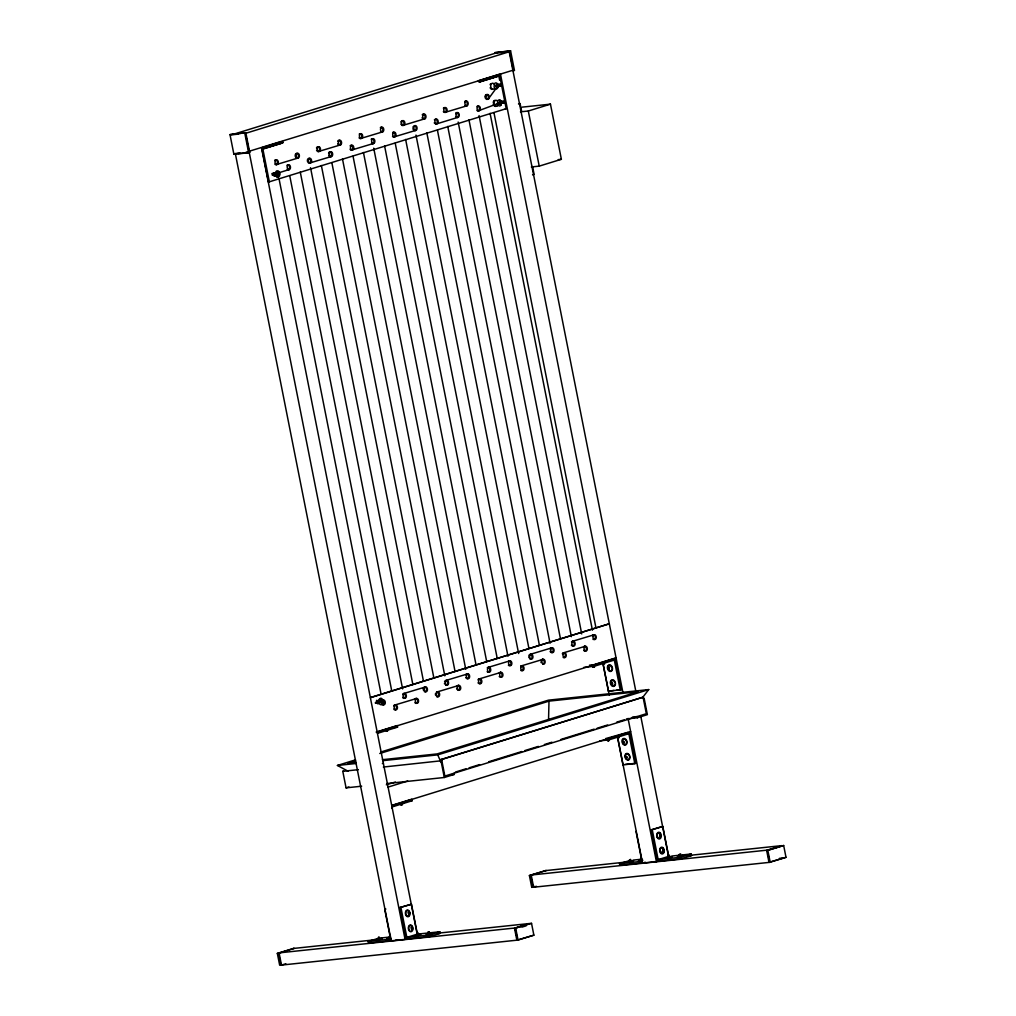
<?xml version="1.0" encoding="UTF-8"?>
<svg xmlns="http://www.w3.org/2000/svg" width="1016" height="1016" viewBox="0 0 1016 1016"><rect width="100%" height="100%" fill="white"/><g stroke="black" fill="none" stroke-linecap="round" stroke-linejoin="round"><path stroke-width="1.5" d="M626.529 756.374L627.329 757.885M501.434 103.607L501.536 102.375M548.551 719.658L548.996 701.129L638.099 691.731L437.147 753.91L382.435 759.689M498.03 85.573L498.208 85.217M499.593 85.522L499.821 84.963M275.882 172.809L275.501 174.638A3.226 2.184 84 0 0 277.089 177.038L278.232 177.14A3.226 2.184 84 0 0 279.756 174.993L279.718 173.33A3.226 2.184 84 0 0 278.13 170.929L276.987 170.828A3.226 2.184 84 0 0 275.463 172.974C273.495 175.476 278.117 175.997 276.238 173.165M380.251 699.694L380.543 701.192L378.778 701.383L382.181 700.684L381.66 703.44L380.733 702.132L378.955 702.323L378.816 700.557A3.226 2.184 84 0 1 380.327 698.411L381.47 698.513A3.226 2.184 84 0 1 383.07 700.913L383.095 702.577A3.226 2.184 84 0 1 381.584 704.723L380.441 704.621A3.226 2.184 84 0 1 378.841 702.221L380.251 699.694L381.178 700.989C376.238 701.294 380.86 699.491 379.781 702.653M504.304 101.537L504 102.883L504.165 101.46M379.514 700.468L378.358 701.688L379.413 702.932M408.47 913.917C409.448 910.158 409.715 916.572 407.988 912.279M411.328 929.145C412.369 924.928 412.686 931.482 410.947 927.24M662.75 851.103L662.623 849.884M500.545 86.004L496.329 86.576L496.786 84.315L500.812 84.049M496.468 86.652L496.786 84.315M498.069 86.589L497.65 87.973A3.023 2.045 84 0 1 495.732 88.862L495.211 88.582A3.023 2.045 84 0 1 494.106 86.804L494.411 83.858A3.023 2.045 84 0 1 496.316 82.982L496.837 83.248A3.023 2.045 84 0 1 497.942 85.039M500.57 85.573L500.875 84.138L500.253 86.093M500.151 101.333L499.834 103.67L500.151 101.333L504.139 101.13M609.016 667.779L609.587 666.966M623.634 741.121L624.37 742.925M271.907 173.533L272.415 175.362M501.307 102.044A3.023 2.045 84 0 0 500.215 100.267L499.694 100A3.023 2.045 84 0 0 497.776 100.876L497.484 103.823A3.023 2.045 84 0 0 498.589 105.601L499.097 105.867A3.023 2.045 84 0 0 501.015 104.991L501.294 104.343M379.438 702.564C376.58 707.403 375.323 696.659 377.965 701.637M376.657 941.311L378.193 941.311M415.265 937.323L416.852 937.235M501.574 102.235C501.612 104.432 505.244 101.003 501.84 101.727M612.165 682.219L612.788 684.251M273.837 174.777L273.063 174.358L273.837 174.181M379.4 700.621L378.638 700.659M377.533 702.5L376.733 703.186M503.961 102.959L499.707 103.594M659.536 836.625C660.502 832.104 661.213 838.568 659.498 834.682M662.648 851.37L661.886 851.776M378.892 700.557L381.038 698.386L379.273 700.583M275.869 175.501C273.66 178.676 271.361 171.158 274.345 173.012M642.976 697.027L648.716 689.585L548.411 700.164L381.127 751.929M379.73 702.45L379.4 701.18L380.886 699.503M276.644 174.193L279.794 173.965M377.152 701.167C374.65 700.888 379.222 704.583 378.638 702.678M640.779 862.063L641.579 862.051M416.611 933.513L418.198 933.196M418.16 933.247L416.624 933.539M667.944 855.739L669.519 855.421M669.531 855.447L668.02 855.764M681.444 856.031L679.12 856.475L680.974 855.98M603.009 664.172L604.596 663.88M391.706 807.898L392.354 807.695M501.714 101.791L503.047 101.651M496.329 86.576L500.329 86.195M620.395 735.508L621.297 735.228L620.141 735.686M274.701 175.476C276.301 176.695 271.17 173.406 273.799 173.584M378.041 703.047L378.828 702.869M275.933 173.126L276.06 173.342M393.929 805.688L393.713 805.32M404.012 802.577L403.796 802.208M392.214 807.758L391.617 807.745M501.421 102.235L478.155 110.909M431.749 935.203L430.174 935.647M501.802 102.895L502.971 101.676M605.841 661.873L604.202 662.33M595.706 665.023L594.652 665.328M229.997 134.62L245.809 132.74L249.707 152.425L248.653 152.743L233.896 154.305L229.997 134.62L245.809 132.74M231.61 134.836L495.338 53.226L509.207 51.765L635.826 691.248M509.524 51.13L510.578 50.8L514.477 70.485L513.423 70.815L509.524 51.13L494.779 52.68L510.578 50.8M245.478 133.375L509.207 51.765M233.896 154.305L234.95 153.975M261.988 147.688L281.572 141.63L281.889 143.205L261.849 149.403M478.307 80.747L499.402 74.219L506.197 108.687L268.491 182.067L261.938 148.996L282.867 142.697L282.639 141.516M512.864 70.269L246.062 152.209M478.726 81.915L499.643 75.616L479.603 81.813L479.374 80.632M261.938 148.996L282.867 142.697M480.047 81.877L498.665 76.124M276.06 173.596L275.615 174.739L277.685 176.047L278.841 173.101L276.06 173.596L277.685 176.047M279.273 172.631L289.395 169.494L288.519 169.583M277.203 173.609L275.425 173.799L277.203 173.609L277.533 171.92L277.838 173.419M276.377 174.866L275.615 174.739L279.019 174.054M518.49 104L520.078 103.518L521.627 111.392M520.446 111.836L528.307 111.011L550.456 104.153L561.378 159.283L539.229 166.129L531.355 166.967M532.524 174.879L534.111 174.384L532.549 166.51M371.005 697.344L609.308 623.786L370.383 697.713M381.178 700.989L382.181 700.684M376.123 732.079L397.231 725.551L397.535 727.126L377.495 733.336M589.534 665.137L593.966 664.68L615.061 658.152L621.297 689.648L608.444 691.223L603.085 664.197L603.745 664.121M377.165 731.977L616.09 658.038M379.374 732.053L377.254 732.612M389.395 728.955L387.274 729.513L388.087 729.259M596.151 664.972L594.855 665.34M606.171 661.873L604.05 662.432M583.946 667.334L594.271 666.255L614.312 660.044L620.243 689.978M348.196 771.284L337.426 765.454L355.511 759.854M355.6 760.971L348.043 763.308L355.867 762.483M379.781 753.491L548.996 701.129M361.658 786.206L346.062 787.857L342.786 771.309L343.586 771.068M608.444 691.223L613.918 690.423M382.372 763.587L383.426 763.257M382.88 760.654L437.744 754.875L648.716 689.585M346.062 787.857L348.933 786.968M441.592 759.523L643.077 697.179L646.341 713.715L444.868 776.072L441.592 759.523L440.703 759.625L643.077 697.179M643.306 698.36L644.093 698.119L647.37 714.654L637.35 717.753L626.44 718.909M386.309 784.822L395.376 782.015M388.074 787.095L407.733 781.012M455.486 772.046L466.026 768.782M469.049 767.855L479.59 764.591M488.632 761.784L521.792 751.535M524.802 750.595L538.366 746.404M544.398 744.538L551.929 742.201M560.972 739.407L594.119 729.145M597.141 728.218L607.682 724.954M616.725 722.147L624.256 719.823M386.613 783.577L444.31 777.494L454.33 774.395L454.101 773.214M392.189 805.256L411.772 799.186L412.09 800.76L392.049 806.971M605.561 738.619L628.104 732.244M391.744 805.612L630.669 731.672M599.973 740.816L608.825 739.889L628.866 733.679L634.797 763.613L622.986 764.857L617.36 736.422M622.986 764.857L624.04 764.527M634.797 763.613L635.851 763.283L629.602 731.787M430.848 932.713L439.814 931.774L440.119 933.348L429.577 936.612L405.968 939.102L399.733 907.606L411.467 904.215L417.385 934.136L427.85 933.031M682.168 854.951L691.134 853.999L691.452 855.574L680.898 858.837L657.301 861.327L651.053 829.831L662.788 826.44L668.718 856.361L658.165 859.625L652.234 829.704L662.788 826.44M399.733 907.606L411.467 904.215M294.335 948.373L278.511 953.262L280.848 965.073L279.667 965.2L277.33 953.389L293.586 948.385M536.524 886.333L531.749 887.362L529.399 875.551L545.706 870.534M529.399 875.551L546.405 870.522M531.749 887.362L534.619 886.473M436.766 933.298L529.603 923.506L515.099 927.989L279.07 952.881L281.495 965.086L285.839 963.74M392.1 940.562L368.503 943.051L368.186 941.476L377.228 938.682M643.433 862.787L619.823 865.276L619.519 863.702L630.06 860.438M378.333 939.305L380.327 939.025L379.514 939.051M621.335 864.807L624.345 863.879M642.658 860.171L640.474 860.552L642.455 860.044M617.576 737.006L642.531 863.067L645.287 862.216M400.914 907.478L406.845 937.4L415.887 934.606M416.979 935.241L418.973 934.949L418.16 934.987M404.99 939.241L409.207 938.098M642.531 863.067L656.399 861.606L661.911 859.904M406.845 937.4L429.26 935.038L439.814 931.774M658.165 859.625L680.58 857.263L691.134 853.999M533.87 935.165L516.865 940.194L514.528 928.383L530.352 923.481L531.533 923.353L533.87 935.165L517.512 940.206M783.666 845.503L767.842 850.392L770.179 862.203L768.998 862.33L766.661 850.519L783.666 845.503L786.003 857.313L769.645 862.343L533.616 887.222L531.203 875.017L767.22 850.138L781.736 845.642L688.899 855.434M514.528 928.383L531.533 923.353M521.868 927.151L526.174 925.817M768.998 862.33L786.003 857.313M377.495 939.33C373.825 941.095 387.845 937.451 379.362 938.873M388.709 938.149L387.515 938.632L390.957 938.276M416.141 935.253C412.331 936.917 425.234 933.806 418.008 934.796M427.355 934.072C421.907 936.079 438.188 932.332 429.222 933.615M377.673 939.228C371.64 941.286 386.817 938.086 379.565 938.886M388.887 938.047L387.033 938.682L390.512 938.301M416.319 935.152C410.261 937.362 426.822 933.539 418.211 934.809M427.533 933.971C422.923 935.825 436.296 932.701 429.425 933.628M377.406 732.511L378.066 732.358M641.642 858.495L640.537 858.609L641.236 858.571M641.033 860.082L638.353 860.92L642.277 860.501M679.679 856.018C671.627 858.063 686.994 855.713 682.155 855.574M429.209 934.072L430.174 933.768L429.374 933.793M641.375 860.069L638.848 860.857L642.544 860.374M631.635 863.143L630.212 863.435M680.034 855.993C672.91 857.606 685.114 856.082 682.053 855.663M670.293 859.066L668.858 859.358M608.52 739.115L607.085 739.394M387.096 731.012L386.27 731.228L387.629 730.936M618.604 736.067L616.89 736.384M608.584 739.165L606.107 739.597M608.394 740.664C606.044 741.286 610.743 740.169 608.266 740.855M401.028 803.3L401.892 803.135M630.682 861.098C619.417 863.714 638.493 860.73 632.295 860.831M669.328 857.021L665.798 858.025L672.389 856.78L666.28 857.974L669.544 857.034M630.898 861.111L627.672 861.962L632.676 860.87M642.15 862.114L639.635 862.482M680.796 858.037L678.294 858.406M498.526 84.696L499.948 85.026M617.322 736.257L618.033 736.117M400.545 803.338L401.257 803.199M379.59 702.132L382.372 701.637M630.149 859.574C632.333 859.346 627.913 859.968 630.034 859.765M378.816 937.349C381 937.133 376.631 937.717 378.701 937.527M390.03 936.168C391.922 935.965 387.845 936.574 389.915 936.346M415.646 698.602L416.522 698.5L394.551 705.117M499.377 85.788L498.437 85.877M487.299 99.301L488.188 99.212L498.158 85.573M466.192 105.842L467.068 105.753L444.97 112.408M233.159 134.671L237.782 134.188M505.308 108.776L506.197 108.687M522.135 107.137L550.456 104.153M424.066 118.859L424.942 118.758L402.857 125.425M457.238 117.386L458.127 117.297L436.639 123.888A2.426 1.638 84 0 1 434.937 120.625A2.426 1.638 84 0 1 437.49 119.634A2.426 1.638 84 0 1 437.452 123.571L436.181 123.901M381.825 131.94L382.715 131.839L360.667 138.494M415.049 130.429L415.938 130.327L393.979 136.944M236.817 153.175L239.903 152.857M237.909 153.67L249.707 152.425M339.7 144.958L340.589 144.869L318.579 151.486M372.796 143.51L373.685 143.421L351.803 149.987M297.485 158.026L298.374 157.937L276.238 164.605M330.632 156.553L331.521 156.451L309.601 163.055A2.426 1.638 84 0 0 310.604 160.122A2.426 1.638 84 0 0 308.496 158.407M275.615 174.739L278.016 174.358M268.491 182.067L269.38 181.978L262.827 148.895M558.229 159.614L561.378 159.283M593.344 634.835L594.22 634.746L572.326 641.337M551.002 647.929L551.879 647.827L530.098 654.393M584.187 646.417L585.076 646.328L563.283 652.894M508.902 660.959L509.778 660.87L487.87 667.474M542.214 659.422L543.103 659.333L521.094 665.963M466.712 674.014L467.589 673.925L445.745 680.517M611.365 660.362L614.312 660.044M500.012 672.478L500.901 672.376L478.828 679.044M591.249 665.988L590.182 666.013M424.625 687.045L425.514 686.956L403.53 693.585M457.848 685.533L458.737 685.444L436.664 692.087M382.27 700.138L383.159 700.037M378.778 701.383L380.543 701.192M378.955 702.323L381.368 701.942M616.864 690.118L621.297 689.648M394.589 727.443L397.535 727.126M632.435 717.067L637.121 716.572L637.35 717.753M624.446 734.149L628.866 733.679M337.426 765.454L356.235 763.473M342.786 771.309L358.381 769.671M383.337 767.042L441.82 760.717L441.033 760.959L444.31 777.494M449.656 774.89L454.33 774.395M625.526 764.375L635.851 763.283M406.184 801.383L412.09 800.76M651.053 829.831L652.234 829.704M633.057 860.12L640.524 859.333M671.703 856.043L679.171 855.256M545.224 870.648L629.107 861.746M686.727 856.069L691.452 855.574M619.519 863.702L641.934 861.339L636.016 831.418M651.726 861.949L654.787 861.632M766.661 850.519L767.842 850.392M779.424 858.355L784.149 857.86M385.864 909.066L384.683 909.193L390.614 939.114L368.186 941.476M378.739 938.212L389.204 937.108M293.154 948.487L375.399 939.762M436.969 933.679L440.119 933.348M395.821 940.206L398.882 939.876M277.33 953.389L278.511 953.262M281.495 965.086L518.046 940.067L515.709 928.256M273.99 173.215L273.736 174.561L274.841 175.451M275.59 175.349L277.8 177.178L275.742 175.425M378.181 703.034L377.038 700.926L377.711 701.408M376.403 703.212L375.501 702.666M375.933 703.263L375.285 702.983M276.25 174.549L278.321 175.857M609.371 668.947L609.016 668.083M501.536 102.654L501.587 102.768A1.626 1.105 84 0 1 499.542 103.289L499.478 102.87A1.626 1.105 84 0 1 501.599 102.337M437.744 754.875L440.842 762.013M664.07 849.465L664.235 850.316A3.365 2.286 84 0 1 662.635 853.859A3.365 2.286 84 0 1 659.879 851.687L659.702 850.837A3.365 2.286 84 0 1 661.035 847.408A3.365 2.286 84 0 1 663.753 848.678M409.867 912.711L409.778 912.266A3.365 2.286 84 0 0 407.022 910.095A3.365 2.286 84 0 0 405.422 913.638L405.587 914.502A3.365 2.286 84 0 0 407.746 916.737A3.365 2.286 84 0 0 409.829 914.832M412.915 928.091L412.737 927.24A3.365 2.286 84 0 0 409.994 925.068A3.365 2.286 84 0 0 408.381 928.611L408.546 929.462A3.365 2.286 84 0 0 411.01 931.697A3.365 2.286 84 0 0 412.928 928.967M768.134 854.71L769.645 862.343M680.58 857.263L680.898 858.837M528.307 111.011L539.229 166.129M640.753 716.14L668.49 856.209M500.469 74.105L622.808 691.972M628.053 718.426L656.399 861.606M498.767 75.705L499.656 80.213M500.101 100.216L501.04 104.94M494.005 112.916L595.998 628.066M603.085 663.854L609.257 694.982M490.08 113.322L592.417 630.161M593.966 664.68L594.271 666.255M608.508 738.315L608.825 739.889M479.082 115.583L581.724 633.959M468.96 119.85L571.398 636.664M458.165 122.06L560.502 638.886M447.739 126.416L550.075 643.255M437.413 130.124L539.445 645.414M426.834 132.867L528.866 648.157M415.976 135.09L518.63 653.517M405.625 139.433L507.975 656.285M395.211 143.167L497.243 658.47M530.581 875.424L532.917 887.235M384.594 145.948L486.626 661.251M373.723 148.184L476.06 665.035M363.449 152.502L465.785 669.341M515.099 927.989L516.611 935.622M353.035 156.223L455.066 671.525M342.481 158.966L444.817 675.856M331.864 162.776L433.895 678.078M321.361 165.506L423.393 680.822M310.528 167.729L412.864 684.581M300.266 172.047L402.603 688.912M289.75 175.819L391.782 691.109M429.26 935.038L429.577 936.612M279.006 178.626L381.038 693.903M261.544 148.044L416.852 932.434M246.393 137.998L405.079 939.381L391.211 940.841L235.28 153.34M244.754 133.058L248.653 152.743M477.101 106.261A2.426 1.638 84 0 1 479.476 108.864A2.426 1.638 84 0 1 476.91 110.401M456.387 117.348A2.426 1.638 84 0 1 455.625 116.688M455.828 112.916A2.426 1.638 84 0 1 458.305 114.491A2.426 1.638 84 0 1 456.819 117.45M435.508 119.151A2.426 1.638 84 0 1 437.286 121.907A2.426 1.638 84 0 1 435.331 123.888M434.556 123.254A2.426 1.638 84 0 1 434.276 122.758M434.391 119.85A2.426 1.638 84 0 1 434.708 119.469M486.181 94.653A2.426 1.638 84 0 1 488.391 97.295A2.426 1.638 84 0 1 486.042 99.073M485.381 98.184A2.426 1.638 84 0 1 485.102 96.977M485.115 96.355A2.426 1.638 84 0 1 485.8 94.894M464.718 101.409A2.426 1.638 84 0 1 467.296 103.53A2.426 1.638 84 0 1 464.922 105.588M529.692 654.545A2.426 1.638 84 0 1 532.067 656.844A2.426 1.638 84 0 1 529.882 659.003M528.93 657.67A2.426 1.638 84 0 1 528.803 657.047M528.853 655.815A2.426 1.638 84 0 1 529.336 654.837M359.258 134.023A2.426 1.638 84 0 1 361.455 134.823A2.426 1.638 84 0 1 361.29 138.036A2.426 1.638 84 0 1 359.054 137.808M498.31 85.738A1.626 1.105 84 0 1 496.176 86.271L496.1 85.852A1.626 1.105 84 0 1 498.094 84.938M492.277 89.344A3.023 2.045 84 0 1 490.156 87.706M490.106 84.696A3.023 2.045 84 0 1 490.588 83.883M494.843 106.261A3.023 2.045 84 0 1 494.284 105.893M493.89 105.435A3.023 2.045 84 0 1 493.293 103.988M493.243 102.502A3.023 2.045 84 0 1 493.776 101.117M494.132 100.711A3.023 2.045 84 0 1 494.678 100.419M495.91 106.299A3.023 2.045 84 0 1 495.313 106.375M409.956 913.13A3.365 2.286 84 0 1 409.969 914.006M622.465 743.28A3.365 2.451 72.8 0 0 624.827 745.071L625.462 744.995A3.365 2.451 72.8 0 0 626.948 741.502A3.365 2.451 72.8 0 0 624.154 738.48L623.519 738.556A3.365 2.451 72.8 0 0 622.135 742.467M608.394 670.357A3.365 2.451 72.8 0 0 610.273 671.436L610.921 671.373A3.365 2.451 72.8 0 0 612.407 667.868A3.365 2.451 72.8 0 0 609.613 664.845L608.965 664.921A3.365 2.451 72.8 0 0 607.924 669.646M494.106 88.722A3.023 2.045 84 0 1 491.325 88.214A3.023 2.045 84 0 1 491.198 84.138A3.023 2.045 84 0 1 493.966 83.934M496.799 106.21A3.023 2.045 84 0 1 494.132 102.413A3.023 2.045 84 0 1 497.522 101.206M497.992 104.851A3.023 2.045 84 0 1 497.281 105.931M444.106 112.306A2.426 1.638 84 0 1 443.37 111.582M443.382 108.179A2.426 1.638 84 0 1 446.075 109.309A2.426 1.638 84 0 1 444.538 112.433M423.355 114.148A2.426 1.638 84 0 1 425.094 116.942A2.426 1.638 84 0 1 423.113 118.872M422.351 118.224A2.426 1.638 84 0 1 422.072 117.716M422.224 114.808A2.426 1.638 84 0 1 422.935 114.211M414.134 125.717A2.426 1.638 84 0 1 416.192 128.321A2.426 1.638 84 0 1 414.096 130.353M413.36 129.629A2.426 1.638 84 0 1 412.94 128.499M412.953 127.254A2.426 1.638 84 0 1 413.118 126.695M402.222 125.476A2.426 1.638 84 0 1 401.803 125.286M401.091 124.498A2.426 1.638 84 0 1 400.863 123.939M400.799 122.098A2.426 1.638 84 0 1 400.99 121.564M401.637 120.841A2.426 1.638 84 0 1 403.924 122.542A2.426 1.638 84 0 1 402.654 125.489M392.697 132.385A2.426 1.638 84 0 1 395.084 134.963A2.426 1.638 84 0 1 392.532 136.525M380.352 127.495A2.426 1.638 84 0 1 382.905 129.692A2.426 1.638 84 0 1 380.505 131.674M371.183 139.294A2.426 1.638 84 0 1 373.418 139.459A2.426 1.638 84 0 1 373.685 142.71A2.426 1.638 84 0 1 371.5 143.129M350.749 149.911A2.426 1.638 84 0 1 350.025 149.162M350.126 145.771A2.426 1.638 84 0 1 352.793 147.053A2.426 1.638 84 0 1 351.168 150.076M337.807 140.97A2.426 1.638 84 0 1 340.614 142.062A2.426 1.638 84 0 1 338.76 145.009M338.353 144.767A2.426 1.638 84 0 1 337.706 143.878M329.819 151.816A2.426 1.638 84 0 1 331.8 154.559A2.426 1.638 84 0 1 329.629 156.426M329.235 156.108A2.426 1.638 84 0 1 328.676 155.105M328.587 153.251A2.426 1.638 84 0 1 329.413 151.968M316.497 147.93A2.426 1.638 84 0 1 318.592 147.053A2.426 1.638 84 0 1 319.532 150.114A2.426 1.638 84 0 1 317.614 151.511M316.852 150.851A2.426 1.638 84 0 1 316.573 150.33M308.75 163.068A2.426 1.638 84 0 1 308.343 162.827M307.696 161.938A2.426 1.638 84 0 1 307.797 159.029M296.621 158.09A2.426 1.638 84 0 1 296.215 157.861M295.542 157.01A2.426 1.638 84 0 1 295.567 154.089M296.253 153.429A2.426 1.638 84 0 1 298.463 155.346A2.426 1.638 84 0 1 297.053 158.153M287.071 165.138A2.426 1.638 84 0 1 289.598 167.361A2.426 1.638 84 0 1 287.198 169.304M274.663 160.338A2.426 1.638 84 0 1 276.898 160.642A2.426 1.638 84 0 1 277.063 163.906A2.426 1.638 84 0 1 274.866 164.173M609.943 670.878A2.819 2.057 72.8 0 1 609.384 670.674M608.076 669.138A2.819 2.057 72.8 0 1 608.025 666.407M608.355 665.912A2.819 2.057 72.8 0 1 609.295 665.404M609.854 665.417A2.819 2.057 72.8 0 1 611.95 667.868M611.975 669.277A2.819 2.057 72.8 0 1 611.01 670.738M614.934 684.238A2.819 2.057 72.8 0 1 611.835 685.267M611.035 684.098A2.819 2.057 72.8 0 1 612.254 680.364M612.813 680.377A2.819 2.057 72.8 0 1 614.68 682.117M382.638 700.075A2.426 1.638 84 0 1 384.378 702.856A2.426 1.638 84 0 1 382.397 704.799M393.725 705.688A2.426 1.638 84 0 1 396.062 705.891A2.426 1.638 84 0 1 396.113 709.295A2.426 1.638 84 0 1 393.789 709.105M402.996 693.788A2.426 1.638 84 0 1 405.168 694.728A2.426 1.638 84 0 1 404.901 697.916A2.426 1.638 84 0 1 402.679 697.535M415.15 698.805A2.426 1.638 84 0 1 417.347 699.694A2.426 1.638 84 0 1 417.106 702.894A2.426 1.638 84 0 1 414.884 702.577M424.345 687.108A2.426 1.638 84 0 1 426.58 689.712A2.426 1.638 84 0 1 424.244 691.54M423.38 690.093A2.426 1.638 84 0 1 423.431 688.251M436.461 692.15A2.426 1.638 84 0 1 438.76 694.601A2.426 1.638 84 0 1 436.512 696.595M435.597 695.198A2.426 1.638 84 0 1 435.585 693.357M445.529 680.555A2.426 1.638 84 0 1 447.675 683.006A2.426 1.638 84 0 1 445.668 685.203M444.64 684.022A2.426 1.638 84 0 1 444.449 683.438M444.564 681.609A2.426 1.638 84 0 1 444.817 681.126M457.746 685.546A2.426 1.638 84 0 1 459.867 688.048A2.426 1.638 84 0 1 457.822 690.194M457.073 689.508A2.426 1.638 84 0 1 456.629 688.404M456.768 686.587A2.426 1.638 84 0 1 457.022 686.105M467.017 673.964A2.426 1.638 84 0 1 468.77 676.745A2.426 1.638 84 0 1 466.801 678.688M466.039 678.04A2.426 1.638 84 0 1 465.747 677.532M465.887 674.637A2.426 1.638 84 0 1 466.598 674.027M478.345 683.222A2.426 1.638 84 0 1 478.041 682.752M477.965 679.818A2.426 1.638 84 0 1 478.625 679.107M479.044 678.98A2.426 1.638 84 0 1 480.962 681.495A2.426 1.638 84 0 1 479.146 683.755M487.934 672.186A2.426 1.638 84 0 1 487.159 671.563M487.274 667.766A2.426 1.638 84 0 1 489.775 669.201A2.426 1.638 84 0 1 488.366 672.262M499.986 677.126A2.426 1.638 84 0 1 499.25 676.415M499.237 673.024A2.426 1.638 84 0 1 501.828 673.811A2.426 1.638 84 0 1 500.85 677.227M508.635 661.048A2.426 1.638 84 0 1 510.959 663.753A2.426 1.638 84 0 1 508.356 665.163M520.89 666.013A2.426 1.638 84 0 1 523.151 668.541A2.426 1.638 84 0 1 520.865 670.458M541.122 662.673A2.426 1.638 84 0 1 540.982 662.064M541.045 660.832A2.426 1.638 84 0 1 541.515 659.854M541.871 659.549A2.426 1.638 84 0 1 544.17 661.213A2.426 1.638 84 0 1 542.925 664.185M550.062 648.932A2.426 1.638 84 0 1 552.171 648.132A2.426 1.638 84 0 1 553.085 651.218A2.426 1.638 84 0 1 551.129 652.551M550.38 651.866A2.426 1.638 84 0 1 550.113 651.345M562.318 653.771A2.426 1.638 84 0 1 564.49 653.237A2.426 1.638 84 0 1 565.214 656.399A2.426 1.638 84 0 1 563.182 657.479M571.716 645.643A2.426 1.638 84 0 1 571.386 645.198M571.5 641.82A2.426 1.638 84 0 1 571.856 641.502M572.694 641.337A2.426 1.638 84 0 1 574.256 644.055A2.426 1.638 84 0 1 572.529 646.125M584.048 650.786A2.426 1.638 84 0 1 583.692 650.38M583.578 646.976A2.426 1.638 84 0 1 586.295 647.89A2.426 1.638 84 0 1 584.873 651.142M593.42 639.534A2.426 1.638 84 0 1 593.001 639.293M592.773 635.114A2.426 1.638 84 0 1 595.173 636.283A2.426 1.638 84 0 1 594.271 639.534M382.384 700.646A2.426 1.638 84 0 1 384.823 700.888A2.426 1.638 84 0 1 384.645 704.405A2.426 1.638 84 0 1 382.245 703.555M625.551 744.372A2.819 2.057 72.8 0 1 623.938 744.309M623.418 743.928A2.819 2.057 72.8 0 1 622.973 743.407M622.579 740.042A2.819 2.057 72.8 0 1 624.395 739.051M625.475 739.635A2.819 2.057 72.8 0 1 625.92 740.156M626.275 740.791A2.819 2.057 72.8 0 1 626.313 743.522M628.002 759.498A2.819 2.057 72.8 0 1 627.456 759.473M626.377 758.901A2.819 2.057 72.8 0 1 625.932 758.368M625.361 757.034A2.819 2.057 72.8 0 1 625.335 755.625M625.869 754.507A2.819 2.057 72.8 0 1 627.913 754.228M628.434 754.596A2.819 2.057 72.8 0 1 628.891 755.129M629.463 756.463A2.819 2.057 72.8 0 1 629.488 757.873M629.285 758.482A2.819 2.057 72.8 0 1 628.523 759.333M408.407 916.013A2.819 1.918 84 0 1 405.74 913.092A2.819 1.918 84 0 1 408.407 910.819M408.838 911.238A2.819 1.918 84 0 1 409.575 913.193M409.448 914.616A2.819 1.918 84 0 1 408.838 915.695M409.753 930.681A2.819 1.918 84 0 1 409.346 930.212M409.016 929.615A2.819 1.918 84 0 1 409.207 926.236A2.819 1.918 84 0 1 411.505 925.893M411.925 926.363A2.819 1.918 84 0 1 412.56 928.383M412.509 929.107A2.819 1.918 84 0 1 412.064 930.338M659.244 838.365A2.819 1.918 84 0 1 657.136 836.054A2.819 1.918 84 0 1 658.254 832.879M658.736 832.739A2.819 1.918 84 0 1 659.244 832.803M659.727 833.057A2.819 1.918 84 0 1 660.171 833.463M660.171 837.921A2.819 1.918 84 0 1 659.727 838.238M663.677 852.005A2.819 1.918 84 0 1 661.556 853.211A2.819 1.918 84 0 1 660.032 850.43M660.07 849.706A2.819 1.918 84 0 1 660.908 848.03M661.365 847.776A2.819 1.918 84 0 1 662.356 847.827M662.838 848.119A2.819 1.918 84 0 1 663.245 848.589M608.114 668.274C609.029 671.309 609.841 666.344 608.114 668.274M611.086 683.235C611.988 686.283 612.813 681.304 611.086 683.235M622.668 741.909C623.583 744.944 624.395 739.978 622.668 741.909M625.627 756.869C626.542 759.917 627.355 754.939 625.627 756.869M662.813 850.087C663.118 853.262 664.718 848.5 662.813 850.087M427.863 932.307L429.412 932.028L427.863 932.307M629.31 861.657L631.647 861.25L629.31 861.657M667.957 857.58L670.293 857.174L668.096 857.529M679.196 854.532L680.745 854.265L679.196 854.532M593.026 667.245L594.576 666.979L593.128 667.207M400.901 804.85L402.438 804.583L400.901 804.85M617.601 737.781L619.15 737.514L617.601 737.781M613.88 686.333L613.232 686.397A3.365 2.451 72.8 0 1 610.438 683.374A3.365 2.451 72.8 0 1 611.924 679.882L612.572 679.806A3.365 2.451 72.8 0 1 615.366 682.841A3.365 2.451 72.8 0 1 613.88 686.333M628.434 759.968L627.786 760.032A3.365 2.451 72.8 0 1 624.992 757.009A3.365 2.451 72.8 0 1 626.478 753.516L627.126 753.44A3.365 2.451 72.8 0 1 629.92 756.463A3.365 2.451 72.8 0 1 628.434 759.968M656.908 836.727L656.742 835.876A3.365 2.286 84 0 1 658.355 832.333A3.365 2.286 84 0 1 661.111 834.504L661.276 835.355A3.365 2.286 84 0 1 659.663 838.898A3.365 2.286 84 0 1 656.908 836.727M477.342 106.921A2.426 1.638 84 0 0 478.612 110.808A2.426 1.638 84 0 0 480.2 107.531A2.426 1.638 84 0 0 477.342 106.921M456.146 113.678A2.426 1.638 84 0 0 457.708 117.361A2.426 1.638 84 0 0 459.003 113.805A2.426 1.638 84 0 0 456.146 113.678M486.131 95.682A2.426 1.638 84 0 0 487.769 99.301A2.426 1.638 84 0 0 488.988 95.682A2.426 1.638 84 0 0 486.131 95.682M465.049 102.184A2.426 1.638 84 0 0 466.649 105.829A2.426 1.638 84 0 0 467.893 102.222A2.426 1.638 84 0 0 465.049 102.184M529.933 655.18A2.426 1.638 84 0 0 531.19 659.079A2.426 1.638 84 0 0 532.79 655.815A2.426 1.638 84 0 0 529.933 655.18M359.575 134.798A2.426 1.638 84 0 0 361.137 138.468A2.426 1.638 84 0 0 362.42 134.912A2.426 1.638 84 0 0 359.575 134.798M444.005 108.56A2.426 1.638 84 0 0 445.427 112.344A2.426 1.638 84 0 0 446.862 108.928A2.426 1.638 84 0 0 444.005 108.56M422.859 115.202A2.426 1.638 84 0 0 424.421 118.885A2.426 1.638 84 0 0 425.717 115.316A2.426 1.638 84 0 0 422.859 115.202M414.007 126.606A2.426 1.638 84 0 0 415.404 130.404A2.426 1.638 84 0 0 416.865 127A2.426 1.638 84 0 0 414.007 126.606M401.879 121.476A2.426 1.638 84 0 0 403.111 125.374A2.426 1.638 84 0 0 404.724 122.149A2.426 1.638 84 0 0 401.879 121.476M392.951 133.045A2.426 1.638 84 0 0 394.233 136.919A2.426 1.638 84 0 0 395.796 133.629A2.426 1.638 84 0 0 392.951 133.045M371.805 139.662A2.426 1.638 84 0 0 373.215 143.459A2.426 1.638 84 0 0 374.663 140.056A2.426 1.638 84 0 0 371.805 139.662M380.67 128.27A2.426 1.638 84 0 0 382.232 131.94A2.426 1.638 84 0 0 383.515 128.384A2.426 1.638 84 0 0 380.67 128.27M350.736 146.126A2.426 1.638 84 0 0 352.057 149.987A2.426 1.638 84 0 0 353.593 146.66A2.426 1.638 84 0 0 350.736 146.126M338.455 141.376A2.426 1.638 84 0 0 340.081 144.996A2.426 1.638 84 0 0 341.3 141.389A2.426 1.638 84 0 0 338.455 141.376M329.654 152.616A2.426 1.638 84 0 0 330.937 156.502A2.426 1.638 84 0 0 332.511 153.226A2.426 1.638 84 0 0 329.654 152.616M317.386 147.828A2.426 1.638 84 0 0 318.922 151.524A2.426 1.638 84 0 0 320.231 147.98A2.426 1.638 84 0 0 317.386 147.828M308.445 159.436A2.426 1.638 84 0 0 310.071 163.055A2.426 1.638 84 0 0 311.29 159.448A2.426 1.638 84 0 0 308.445 159.436M296.24 154.508A2.426 1.638 84 0 0 297.942 158.052A2.426 1.638 84 0 0 299.072 154.369A2.426 1.638 84 0 0 296.24 154.508M287.376 165.887A2.426 1.638 84 0 0 288.912 169.583A2.426 1.638 84 0 0 290.233 166.053A2.426 1.638 84 0 0 287.376 165.887M275.272 160.693A2.426 1.638 84 0 0 276.568 164.567A2.426 1.638 84 0 0 278.117 161.265A2.426 1.638 84 0 0 275.272 160.693M394.36 706.082A2.426 1.638 84 0 0 395.846 709.803A2.426 1.638 84 0 0 397.218 706.31A2.426 1.638 84 0 0 394.36 706.082M403.276 694.512A2.426 1.638 84 0 0 404.736 698.271A2.426 1.638 84 0 0 406.133 694.817A2.426 1.638 84 0 0 403.276 694.512M415.455 699.541A2.426 1.638 84 0 0 416.941 703.275A2.426 1.638 84 0 0 418.313 699.783A2.426 1.638 84 0 0 415.455 699.541M424.307 688.162A2.426 1.638 84 0 0 425.971 691.756A2.426 1.638 84 0 0 427.152 688.099A2.426 1.638 84 0 0 424.307 688.162M436.474 693.268A2.426 1.638 84 0 0 438.239 696.747A2.426 1.638 84 0 0 439.293 693.014A2.426 1.638 84 0 0 436.474 693.268M445.452 681.52A2.426 1.638 84 0 0 446.976 685.216A2.426 1.638 84 0 0 448.31 681.685A2.426 1.638 84 0 0 445.452 681.52M457.645 686.486A2.426 1.638 84 0 0 459.143 690.22A2.426 1.638 84 0 0 460.502 686.727A2.426 1.638 84 0 0 457.645 686.486M466.535 675.03A2.426 1.638 84 0 0 468.109 678.688A2.426 1.638 84 0 0 469.379 675.119A2.426 1.638 84 0 0 466.535 675.03M478.853 679.729A2.426 1.638 84 0 0 480.035 683.654A2.426 1.638 84 0 0 481.698 680.479A2.426 1.638 84 0 0 478.853 679.729M487.616 668.553A2.426 1.638 84 0 0 489.255 672.16A2.426 1.638 84 0 0 490.461 668.528A2.426 1.638 84 0 0 487.616 668.553M499.859 673.392A2.426 1.638 84 0 0 501.307 677.164A2.426 1.638 84 0 0 502.717 673.71A2.426 1.638 84 0 0 499.859 673.392M508.864 661.67A2.426 1.638 84 0 0 510.045 665.594A2.426 1.638 84 0 0 511.708 662.407A2.426 1.638 84 0 0 508.864 661.67M520.865 667.106A2.426 1.638 84 0 0 522.592 670.636A2.426 1.638 84 0 0 523.71 666.94A2.426 1.638 84 0 0 520.865 667.106M550.951 648.843A2.426 1.638 84 0 0 552.45 652.577A2.426 1.638 84 0 0 553.809 649.084A2.426 1.638 84 0 0 550.951 648.843M542.112 660.197A2.426 1.638 84 0 0 543.382 664.083A2.426 1.638 84 0 0 544.97 660.819A2.426 1.638 84 0 0 542.112 660.197M563.207 653.682A2.426 1.638 84 0 0 564.49 657.555A2.426 1.638 84 0 0 566.064 654.266A2.426 1.638 84 0 0 563.207 653.682M572.11 642.163A2.426 1.638 84 0 0 573.418 646.024A2.426 1.638 84 0 0 574.967 642.722A2.426 1.638 84 0 0 572.11 642.163M584.213 647.357A2.426 1.638 84 0 0 585.762 651.053A2.426 1.638 84 0 0 587.07 647.51A2.426 1.638 84 0 0 584.213 647.357M593.103 635.902A2.426 1.638 84 0 0 594.728 639.521A2.426 1.638 84 0 0 595.947 635.902A2.426 1.638 84 0 0 593.103 635.902"/></g></svg>
